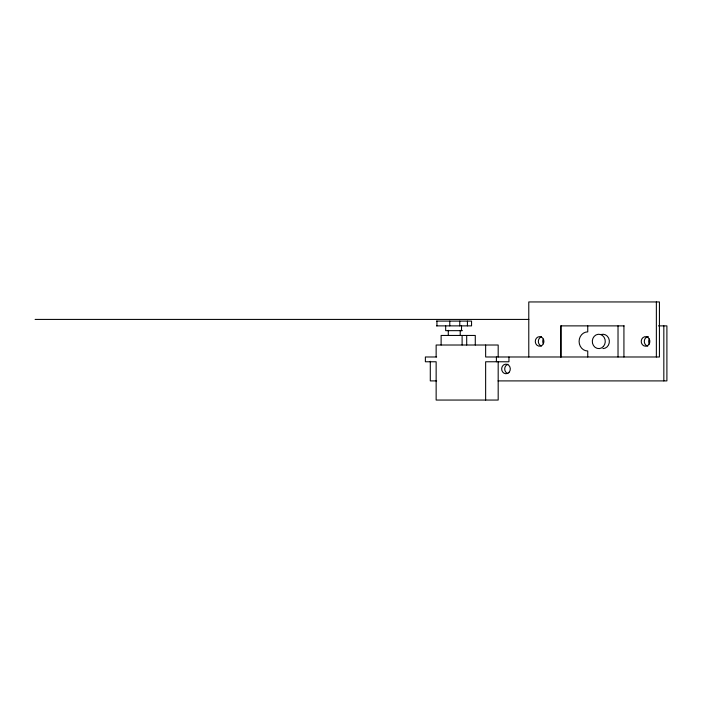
<?xml version="1.0" encoding="UTF-8"?>
<svg xmlns="http://www.w3.org/2000/svg" width="702" height="702" viewBox="0 0 702 702"><rect width="100%" height="100%" fill="white"/><g stroke="black" fill="none" stroke-linecap="round" stroke-linejoin="round"><path stroke-width="1.05" d="M35.1 319.419L528.86 319.419M436.504 321.095L471.56 321.095L471.56 325.877L436.504 325.877M624.166 325.877L560.547 325.877L560.547 356.985M658.423 325.877L666.9 325.877L666.9 380.905L498.051 380.905M462.39 330.66L445.673 330.66L445.673 325.877M436.644 356.985L425.377 356.985L425.377 361.767L436.144 361.767L436.144 400.052L498.183 400.052L498.183 361.767M436.653 380.905L430.291 380.905L430.291 361.328M663.829 325.877L663.829 380.905M656.361 301.948L656.361 356.985M623.929 325.877L623.929 356.985M618.023 325.877L618.023 356.985M587.749 325.877L587.749 331.862A9.574 8.652 -90 0 0 579.097 341.426A9.574 8.652 -90 0 0 587.749 351L587.749 356.985M561.223 325.877L561.223 356.985M528.781 356.985L528.781 301.948L659.432 301.948L659.432 356.985L485.644 356.985L485.644 345.015M508.95 356.985L508.95 361.767L485.644 361.767L485.644 400.052M498.183 356.985L498.183 345.015L436.144 345.015L436.144 356.985M496.402 356.985L496.402 361.767M475.28 345.015L475.28 335.451L441.119 335.451L441.119 345.015M467.418 321.095L467.418 325.877M466.698 335.451L466.698 345.015M462.109 335.451L462.109 345.015M461.53 325.877L461.53 330.66M460.214 330.317L460.214 335.451M459.766 321.095L459.766 325.877M449.78 321.095L449.78 325.877M448.28 330.317L448.28 335.451M436.934 321.095L436.934 325.877M601.202 334.494A7.178 6.485 -90 0 1 609.318 340.496A7.178 6.485 -90 0 1 602.886 348.604M543.339 343.822A4.782 4.326 -90 0 0 539.592 336.644A4.782 4.326 -90 0 0 535.854 343.822A4.782 4.326 -90 0 0 543.339 343.822A4.782 4.326 -90 0 1 543.278 339.11M541.549 346.051A4.782 4.326 -90 0 1 538.346 341.426A4.782 4.326 -90 0 1 541.549 336.811M647.744 346.112A4.782 4.326 -90 0 1 644.313 341.075A4.782 4.326 -90 0 1 648.376 336.653M507.932 373.569A4.782 4.326 -90 0 1 504.72 368.945A4.782 4.326 -90 0 1 507.932 364.32M649.271 343.822A4.782 4.326 -90 0 1 649.271 339.04M603.369 346.507A7.178 6.485 -90 0 0 600.464 334.494A7.178 6.485 -90 0 0 592.523 343.287A7.178 6.485 -90 0 0 603.369 346.507M648.78 344.612A4.782 4.326 -90 0 0 646.428 336.741A4.782 4.326 -90 0 0 641.444 342.927A4.782 4.326 -90 0 0 648.78 344.612M509.038 372.332A4.782 4.326 -90 0 0 507.098 364.32A4.782 4.326 -90 0 0 501.798 370.182A4.782 4.326 -90 0 0 509.038 372.332"/></g></svg>
